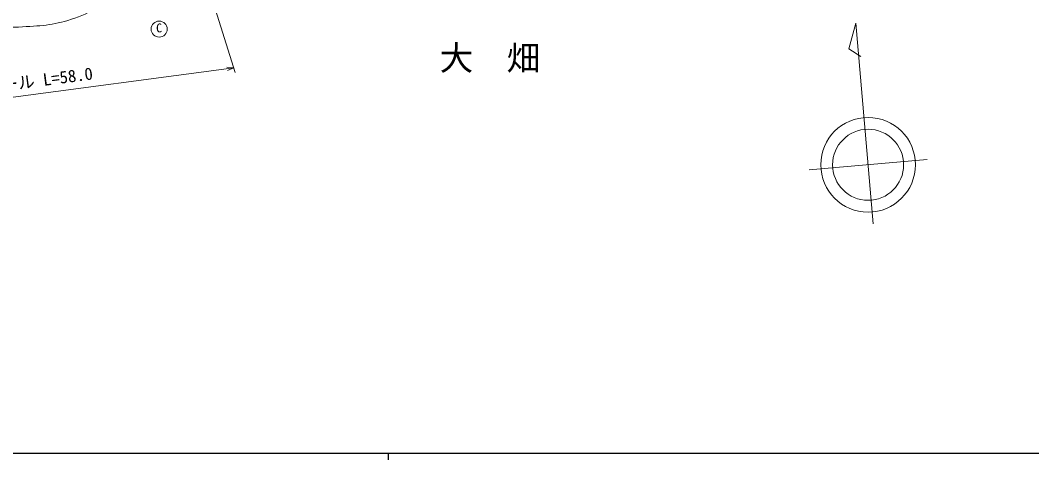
# Model space of a CAD drawing. Units: millimetres, scale not verified. Extents: x 40000 to 680000, y 20000 to 380000.
# Drawn here: x 213136 to 364000, y 204000 to 269520 of the extents above; entities that cross this region are included whole.
import ezdxf
from ezdxf.enums import TextEntityAlignment as Align

# ---------------------------------------------------------------- set-up
doc = ezdxf.new("R2010")
doc.units = ezdxf.units.MM
doc.header["$LTSCALE"] = 1000
for name, color, linetype, lineweight in [('M-BGD', 7, 'Continuous', 13), ('M-BGD-HTXT', 7, 'Continuous', 13), ('M-BMK-SRVR', 3, 'Continuous', 13), ('M-STR-HTXT', 7, 'Continuous', 13), ('M-TTL-BAND', 7, 'Continuous', 25)]:
    doc.layers.add(name, color=color, linetype=linetype, lineweight=lineweight)
doc.styles.add('ＭＳ ゴシック', font='')
doc.styles.get('ＭＳ ゴシック').set_extended_font_data('MS Gothic')

msp = doc.modelspace()

# ---------------------------------------------------------------- linework, layer by layer
at = {"layer": 'M-BGD'}
msp.add_circle((233861, 268198), 1200, dxfattribs=at)
msp.add_open_spline([(117010, 282966), (119662, 282644), (120383, 282532), (122536, 282192), (126320, 281595), (128423, 281141), (132156, 280278), (132883, 280110), (133335, 280112), (133998, 279769), (134681, 279415), (134770, 278825), (135403, 278388), (136300, 277769), (137013, 277835), (138068, 277564), (142443, 276443), (145020, 276409), (149451, 275541), (155888, 274279), (159492, 273552), (165889, 272099), (170248, 271109), (172622, 270247), (177011, 269401), (179164, 268985), (180376, 268626), (182569, 268610), (185563, 268588), (187213, 269133), (190202, 269313), (193450, 269508), (195275, 269589), (198528, 269555), (201003, 269529), (202383, 269332), (204853, 269167), (208224, 268943), (210106, 268342), (213479, 268537), (216569, 268716), (218384, 268792), (221294, 269846), (224211, 270902), (225734, 271971), (228027, 274062), (231328, 277072), (233060, 278975), (235519, 282706), (236494, 284185), (236991, 285085), (237518, 286777), (237914, 288050), (238018, 288589), (238208, 290120)], degree=3, knots=[0, 0, 0, 0, 1, 1, 1, 2, 2, 2, 3, 3, 3, 4, 4, 4, 5, 5, 5, 6, 6, 6, 7, 7, 7, 8, 8, 8, 9, 9, 9, 10, 10, 10, 11, 11, 11, 12, 12, 12, 13, 13, 13, 14, 14, 14, 15, 15, 15, 16, 16, 16, 17, 17, 17, 18, 18, 18, 18], dxfattribs=at)
at = {"layer": 'M-BMK-SRVR'}
for p, q in [((337747, 269062), (336719, 265254)), ((340358, 239176), (337747, 269062)), ((336719, 265254), (338511, 264110)), ((330800, 247205), (348380, 248741))]:
    msp.add_line(p, q, dxfattribs=at)
for radius in [7059, 5294]:
    msp.add_circle((339590, 247973), radius, dxfattribs=at)
at = {"layer": 'M-STR-HTXT'}
for p, q in [((233980, 297626), (245209, 261710)), ((244991, 262408), (243967, 262525)), ((179882, 253835), (244991, 262408)), ((244991, 262408), (244032, 262029))]:
    msp.add_line(p, q, dxfattribs=at)
at = {"layer": 'M-TTL-BAND'}
for p, q in [((40000, 205000), (579000, 205000)), ((268000, 205000), (268000, 204000))]:
    msp.add_line(p, q, dxfattribs=at)

# ---------------------------------------------------------------- texts
at = {"layer": 'M-BGD', "style": 'ＭＳ ゴシック'}
msp.add_text('C', height=1320, dxfattribs=at).set_placement((233397, 269035), align=Align.TOP_LEFT)
at = {"layer": 'M-BGD-HTXT', "style": 'ＭＳ ゴシック'}
msp.add_text('大\u3000畑', height=3666, dxfattribs=at).set_placement((283192, 263892), align=Align.MIDDLE_CENTER)
at = {"layer": 'M-STR-HTXT', "style": 'ＭＳ ゴシック'}
msp.add_text('ガードレール L=58.0', height=1833, rotation=7.501, dxfattribs=at).set_placement((212371, 258617), align=Align.BOTTOM_CENTER)

doc.saveas('drawing.dxf')
